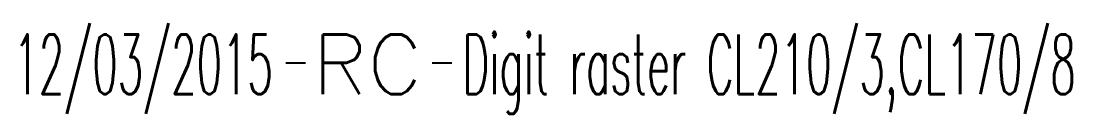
# Model space of a CAD drawing. Header units: millimetres. Extents: x 150998 to 151977, y 126997 to 128005.
# Drawn here: x 151511.27 to 151537.82, y 127014.19 to 127016.48 of the extents above; entities that cross this region are included whole.
import ezdxf
from ezdxf.enums import TextEntityAlignment as Align

# ---------------------------------------------------------------- set-up
doc = ezdxf.new("R2010")
doc.units = ezdxf.units.MM
doc.layers.get('0').update_dxf_attribs({"linetype": 'CONTINUOUS'})
doc.layers.add('L_910', color=7, linetype='CONTINUOUS')
doc.styles.get("Standard").update_dxf_attribs({"font": 'romans.shx', "width": 0.85})

# ---------------------------------------------------------------- blocks, each defined once
blk = doc.blocks.new('GIS_MODF')
at = {"color": 0, "linetype": 'Continuous', "flags": 128}
for points in [[(-2.176, -0.014), (-1.676, -0.014)], [(1.519, -0.014), (2.019, -0.014)]]:
    blk.add_lwpolyline(points, dxfattribs=at)
at = {"color": 0, "linetype": 'Continuous', "width": 0.5}
blk.add_attdef('DATE', text='', height=1.5, dxfattribs=at).set_placement((-2.502, -0.798), align=Align.RIGHT)
at = {"color": 0, "linetype": 'Continuous', "width": 1.771291}
blk.add_attdef('USER', text='', height=1.5, dxfattribs=at).set_placement((-1.507, -0.798), (1.276, -0.798), align=Align.FIT)
at = {"color": 0, "linetype": 'Continuous', "width": 0.5}
blk.add_attdef('DESC', (2.289, -0.798), '', height=1.5, dxfattribs=at)

msp = doc.modelspace()

# ---------------------------------------------------------------- block references
at = {"layer": 'L_910'}
ref = msp.add_blockref('GIS_MODF', (151520.135, 127015.488), dxfattribs=at)
ref.add_attrib('DATE', '12/03/2015', dxfattribs={"layer": '0', "color": 0, "linetype": 'Continuous', "height": 1.5, "width": 0.5}).set_placement((151517.633, 127014.69), align=Align.RIGHT)
ref.add_attrib('USER', 'RC', dxfattribs={"layer": '0', "color": 0, "linetype": 'Continuous', "height": 1.5, "width": 0.99919}).set_placement((151518.628, 127014.69), (151521.411, 127014.69), align=Align.FIT)
ref.add_attrib('DESC', 'Digit raster CL210/3,CL170/8', (151522.424, 127014.69), dxfattribs={"layer": '0', "color": 0, "linetype": 'Continuous', "height": 1.5, "width": 0.5})

doc.saveas('drawing.dxf')
